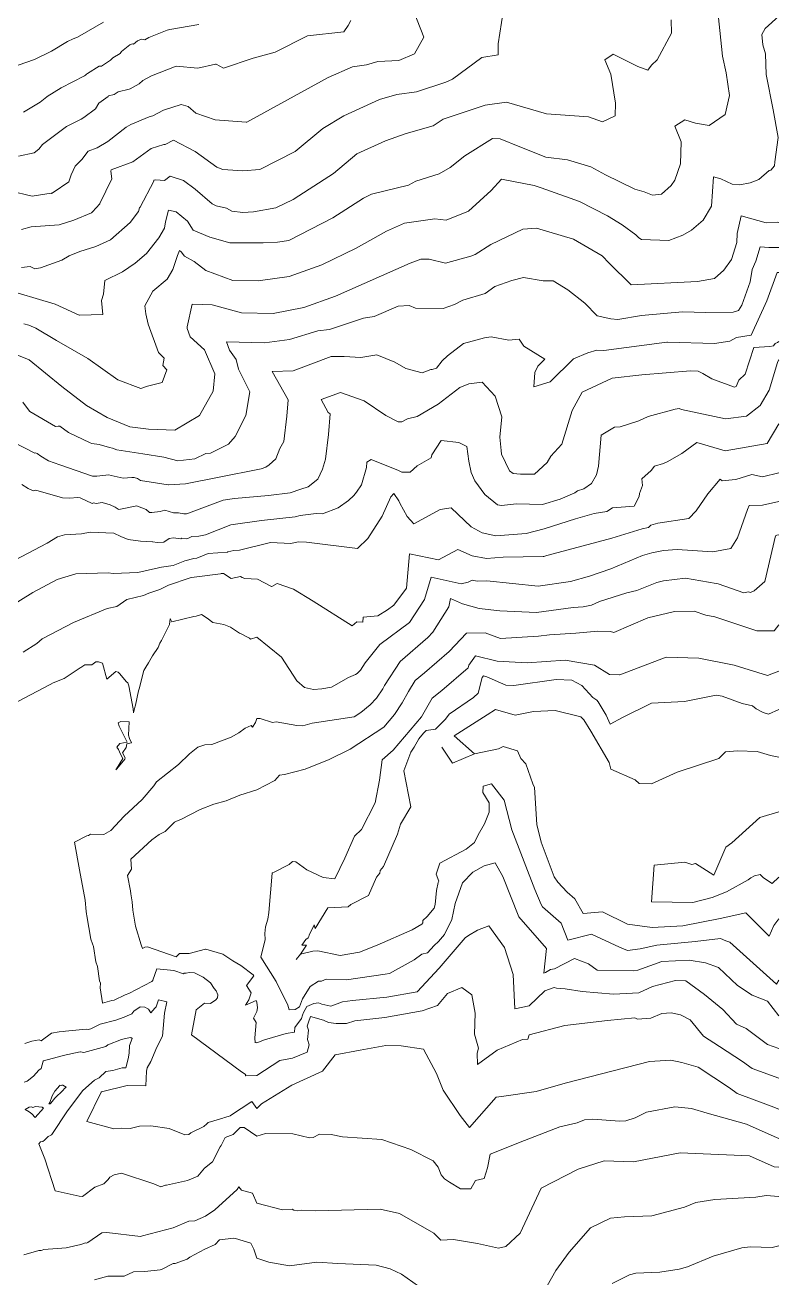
# Model space of a CAD drawing. Header units: metres. Extents: x 808187 to 810032, y 9155685 to 9157080.
# Drawn here: x 809745.4 to 810032.1, y 9156088.1 to 9156564.6 of the extents above; entities that cross this region are included whole.
import ezdxf

# ---------------------------------------------------------------- set-up
doc = ezdxf.new("R2010")
doc.units = ezdxf.units.M
doc.layers.add('C-TOPO-MAJR', color=9, linetype='Continuous')

msp = doc.modelspace()

# ---------------------------------------------------------------- linework, layer by layer
at = {"layer": 'C-TOPO-MAJR', "color": 9, "linetype": 'Continuous', "lineweight": 5}
for points, elevation in [([(809736.43, 9156464.57), (809756.87, 9156458.4), (809766.03, 9156454.31), (809766.07, 9156454.28), (809766.12, 9156454.26), (809774.97, 9156454.51), (809774.52, 9156459.81), (809775.3, 9156462.23), (809775.8, 9156467.43), (809782.45, 9156470.7), (809787.22, 9156474.06), (809791.54, 9156477.66), (809796.33, 9156483.72), (809798.39, 9156487.36), (809798.8, 9156489.74), (809799.94, 9156494.2), (809802.92, 9156493.51), (809807.19, 9156490.05), (809809.39, 9156486.64), (809815.67, 9156483.87), (809823.32, 9156481.74), (809835.9, 9156481.72), (809841.36, 9156481.98), (809845.73, 9156482.7), (809862.46, 9156491.23), (809874.12, 9156498.75), (809877.17, 9156500.23), (809891.26, 9156503.76), (809894, 9156505.25), (809902.87, 9156508), (809907.1, 9156510.47), (809912.62, 9156514.83), (809923.2, 9156521.51), (809926.14, 9156521.34), (809933.51, 9156518.34), (809943.41, 9156514.31), (809951.71, 9156513.31), (809960.6, 9156510.72), (809966.17, 9156507.67), (809977.27, 9156502.16), (809980.87, 9156501.12), (809983.97, 9156499.88), (809987.5, 9156500.28), (809991.17, 9156503.63), (809992.45, 9156505.62), (809994.65, 9156511.87), (809994.88, 9156520.21), (809992.54, 9156526.15), (809996.37, 9156528.56), (810000.41, 9156527.23), (810005.51, 9156526.43), (810011.67, 9156530.64), (810013.29, 9156537.77), (810012.03, 9156546.39), (810010.64, 9156552.78), (810008.96, 9156568.58)], 2620), ([(809739.59, 9156501.54), (809748.08, 9156499.52), (809755.31, 9156500.62), (809755.42, 9156500.57), (809756.13, 9156500.9), (809762.05, 9156505.01), (809762.97, 9156507.66), (809764.44, 9156510.95), (809766.98, 9156513.41), (809769.47, 9156516.59), (809772.86, 9156517.94), (809776.93, 9156520.33), (809783.9, 9156525.73), (809785.58, 9156526.75), (809792.64, 9156529.75), (809793.97, 9156530.08), (809798.07, 9156532.19), (809798.09, 9156532.19), (809804.72, 9156534.35), (809807.45, 9156533.62), (809810.4, 9156531.1), (809817.72, 9156528.52), (809829.49, 9156527.6), (809829.53, 9156527.61), (809829.78, 9156527.72), (809860.68, 9156544.59), (809869.98, 9156548.74), (809875.2, 9156549.45), (809879.59, 9156550.71), (809887.56, 9156551.06), (809893.47, 9156553.6), (809897.04, 9156560.02), (809893.08, 9156569.98)], 2650), ([(809991.06, 9156566.53), (809991.23, 9156561.51), (809985.82, 9156551.32), (809983.64, 9156549.28), (809982.22, 9156547.43), (809978.4, 9156548.78), (809969.01, 9156553.48), (809965.85, 9156551.41), (809968.19, 9156545.89), (809969.96, 9156534.84), (809969.87, 9156530.05), (809964.95, 9156527.77), (809959.64, 9156529.64), (809943.68, 9156530.8), (809928.5, 9156535.31), (809920.39, 9156534.07), (809904.44, 9156528.8), (809900.59, 9156526.29), (809890.36, 9156523.35), (809882.48, 9156520.52), (809871.64, 9156515.6), (809862.68, 9156508.1), (809853.51, 9156502.19), (809847.4, 9156498.3), (809840.83, 9156495.14), (809832.29, 9156493.57), (809828.19, 9156493.37), (809824, 9156493.85), (809821.96, 9156494.91), (809818.05, 9156495.83), (809818.04, 9156495.83), (809816.53, 9156496.65), (809810.09, 9156502.23), (809805.6, 9156505.52), (809800.64, 9156507.07), (809798.38, 9156505.53), (809795.14, 9156505.68), (809794.44, 9156505.61), (809794.35, 9156505.24), (809789.14, 9156495.38), (809788.95, 9156495.09), (809788.5, 9156493.72), (809785.33, 9156489.51), (809777.88, 9156482.94), (809772.34, 9156480.41), (809766.26, 9156478.52), (809762.17, 9156476.79), (809759.39, 9156475.14), (809751.24, 9156472.25), (809749.17, 9156471.9), (809747.29, 9156472.73), (809744.03, 9156472.45)], 2630), ([(809927.28, 9156569.62), (809925.27, 9156557.41), (809925.33, 9156553.27), (809919.07, 9156552.29), (809908.02, 9156543.97), (809905.39, 9156542.84), (809894.32, 9156539.18), (809886.74, 9156538.12), (809880.16, 9156536.23), (809866.59, 9156530.08), (809858.61, 9156525.26), (809848.1, 9156516.54), (809834.73, 9156509.61), (809828.24, 9156509.17), (809820.62, 9156509.64), (809818.31, 9156510.6), (809810.14, 9156516.51), (809810.08, 9156516.56), (809801.81, 9156520.86), (809798.73, 9156519.16), (809798.19, 9156519.12), (809793.42, 9156517.7), (809793.36, 9156517.67), (809786.37, 9156512.58), (809778.13, 9156509.56), (809778.12, 9156509.55), (809778.08, 9156509.08), (809778.42, 9156506.16), (809773.88, 9156496.67), (809773.85, 9156496.61), (809771.07, 9156493.56), (809770.7, 9156493.24), (809763.96, 9156490.42), (809758.38, 9156488.68), (809747.68, 9156487.9), (809744.08, 9156486.88)], 2640), ([(809744.98, 9156451.03), (809746.84, 9156450.48), (809749.55, 9156449.27), (809757.42, 9156444.69), (809769.25, 9156437.83), (809780.64, 9156429.7), (809789.46, 9156426.43), (809791.93, 9156427.3), (809797.58, 9156428.69), (809799.36, 9156433.53), (809797.79, 9156435.12), (809798.37, 9156437.94), (809796.15, 9156440.09), (809792.24, 9156450.86), (809791.32, 9156454.76), (809790.96, 9156457.77), (809793.98, 9156463.43), (809793.99, 9156463.44), (809793.99, 9156463.44), (809799.42, 9156467.92), (809801.64, 9156471.57), (809803.4, 9156477.01), (809804.13, 9156478.86), (809804.72, 9156478.3), (809806.05, 9156476.71), (809809.75, 9156474.7), (809814.1, 9156471.22), (809824.38, 9156467.49), (809834.04, 9156467.33), (809845.82, 9156468.93), (809858.22, 9156473.4), (809871.33, 9156479.77), (809882.9, 9156486.23), (809889.68, 9156489.23), (809901.26, 9156490.96), (809905.51, 9156490.44), (809913.99, 9156493.81), (809922.67, 9156501.68), (809926.6, 9156505.97), (809939, 9156503.58), (809941.72, 9156502.68), (809956.27, 9156497.51), (809966.85, 9156492.06), (809972.53, 9156488.68), (809977.74, 9156484.81), (809978.8, 9156483.69), (809979.86, 9156483), (809990.2, 9156482.61), (809995.54, 9156484.7), (809998.91, 9156486.58), (810003.34, 9156490.43), (810006.51, 9156495.68), (810007.23, 9156506.82), (810009.96, 9156506.06), (810014.28, 9156504.09), (810017.22, 9156503.84), (810021.13, 9156504.55), (810024.49, 9156505.84), (810028.33, 9156509.27), (810029.07, 9156509.41), (810030.4, 9156511.06), (810030.5, 9156512.58), (810031.87, 9156521.79), (810029.9, 9156532.34), (810027.19, 9156545.79), (810027, 9156553.6), (810025.92, 9156557.09), (810025.54, 9156561.06), (810026.89, 9156563.22), (810032.11, 9156568.02)], 2610), ([(809739.85, 9156548.33), (809749.06, 9156551.47), (809755.42, 9156554.67), (809761.55, 9156558.35), (809763.74, 9156559.38), (809765.31, 9156559.95), (809775.28, 9156565.69)], 2680), ([(809742.94, 9156514.67), (809748.83, 9156515.94), (809750.64, 9156517.37), (809752.07, 9156519.22), (809761.19, 9156526.03), (809766.74, 9156528.79), (809767.79, 9156529.45), (809772.19, 9156532.74), (809773.42, 9156534.83), (809777.04, 9156537.36), (809777.2, 9156537.63), (809779.29, 9156538.23), (809780.81, 9156539.21), (809784.97, 9156540.19), (809785.36, 9156540.35), (809788.86, 9156542.27), (809790.2, 9156543.46), (809793.5, 9156545.24), (809802.88, 9156549.01), (809811.09, 9156548.21), (809817.81, 9156549.76), (809818.04, 9156549.76), (809820.93, 9156548.26), (809832.11, 9156552.06), (809840.52, 9156554.26), (809852.86, 9156560.49), (809866.65, 9156561.96), (809868.33, 9156564.45), (809869.33, 9156566.34)], 2660), ([(809744.76, 9156531.47), (809745.49, 9156531.8), (809751.1, 9156535.29), (809753.65, 9156537.32), (809753.87, 9156537.41), (809759.19, 9156540.76), (809768.07, 9156545.33), (809768.42, 9156545.55), (809768.51, 9156545.72), (809768.81, 9156545.92), (809769.19, 9156546.13), (809773.61, 9156548.95), (809774.52, 9156549.02), (809777.85, 9156551.19), (809778.82, 9156552.08), (809781.62, 9156553.77), (809782.1, 9156554.49), (809785.19, 9156557.09), (809785.2, 9156557.09), (809786.27, 9156557.44), (809786.68, 9156557.3), (809788.18, 9156558.61), (809789.67, 9156559.21), (809791.02, 9156558.91), (809792.43, 9156559.82), (809799.45, 9156562.68), (809800.52, 9156562.95), (809811.51, 9156564.84)], 2670), ([(810032.11, 9156489.55), (810031.71, 9156489.63), (810027.29, 9156489.38), (810017.71, 9156492.07), (810016.27, 9156485.37), (810016.12, 9156481.86), (810014, 9156475.48), (810011.12, 9156471.38), (810007.64, 9156468.25), (810001.08, 9156467.12), (809975.95, 9156465.85), (809967.53, 9156474.02), (809964.88, 9156476.81), (809953.93, 9156483.22), (809939.85, 9156487.41), (809934.73, 9156486.94), (809922.6, 9156481.09), (809916.63, 9156477.39), (809914.9, 9156476.66), (809905.35, 9156474.08), (809899.04, 9156475.51), (809895.89, 9156475.56), (809891.82, 9156474.09), (809863.46, 9156461.45), (809851.38, 9156457.13), (809839.7, 9156454.93), (809827.72, 9156455.14), (809816.56, 9156458.15), (809808.9, 9156458.45), (809807, 9156449.87), (809807.03, 9156449.21), (809808.23, 9156446.02), (809813.65, 9156441.07), (809817.62, 9156432), (809817, 9156425.4), (809811.78, 9156416.06), (809802.32, 9156410.54), (809792.32, 9156410.95), (809785.29, 9156411.84), (809776.65, 9156415.38), (809768.77, 9156419.85), (809759.33, 9156427.2), (809746.97, 9156437.32), (809735.36, 9156441.96)], 2600), ([(810032.11, 9156480.04), (810028.28, 9156479.99), (810025.02, 9156480.3), (810023.3, 9156474.78), (810021.88, 9156471.68), (810021.17, 9156466.91), (810018.03, 9156458.11), (810016.67, 9156456.06), (810014.72, 9156455.4), (810004.36, 9156455.3), (809995.38, 9156455.56), (809979.79, 9156454.1), (809970.83, 9156452.56), (809968.17, 9156452.9), (809963.02, 9156454.02), (809958.23, 9156458.89), (809951.79, 9156463.85), (809946.2, 9156467.27), (809942.5, 9156467.38), (809934.99, 9156468.53), (809930.55, 9156467.49), (809924.1, 9156465.13), (809920.44, 9156462.53), (809911.94, 9156459.91), (809908.78, 9156458.37), (809904.44, 9156456.79), (809893.95, 9156456.93), (809891.52, 9156457.88), (809887.3, 9156457.64), (809878.18, 9156453.77), (809874.07, 9156453.12), (809861.14, 9156448.76), (809856.78, 9156448.3), (809845.95, 9156445.03), (809836.51, 9156443.77), (809822.06, 9156444.14), (809823.2, 9156440.94), (809825.64, 9156437.4), (809826.52, 9156433.78), (809830.95, 9156425.07), (809829.38, 9156416.14), (809825.32, 9156408.09), (809822.79, 9156405.23), (809815.9, 9156401.83), (809814.19, 9156401.68), (809810, 9156399.59), (809803.52, 9156398.88), (809798.22, 9156400.24), (809790.2, 9156401.54), (809780.35, 9156403.07), (809778.67, 9156403.72), (809777.51, 9156403.94), (809773.57, 9156405.11), (809770.8, 9156405.48), (809770.14, 9156405.69), (809761.95, 9156409.68), (809758.57, 9156412.11), (809758.05, 9156412.11), (809756.94, 9156411.93), (809747.25, 9156417.58), (809747.21, 9156417.6), (809747.1, 9156417.72), (809744.5, 9156421.15)], 2590), ([(810032.11, 9156470.54), (810031.39, 9156470.53), (810027.55, 9156459.72), (810021.6, 9156446.6), (810015.96, 9156445.76), (810013.41, 9156444.34), (810007.65, 9156443.48), (809989.74, 9156444.01), (809989.49, 9156443.98), (809965.54, 9156440.84), (809962.88, 9156440.96), (809959.39, 9156439.98), (809954.01, 9156437.69), (809945.13, 9156428.96), (809938.94, 9156427.01), (809939.3, 9156432.48), (809940.42, 9156434.81), (809943.06, 9156437.55), (809935.09, 9156442.48), (809933.3, 9156445.12), (809929.38, 9156444.82), (809922.72, 9156446.08), (809920.12, 9156445.62), (809912.11, 9156443.5), (809906.09, 9156438.76), (809904.04, 9156436.84), (809901.89, 9156434.15), (809900.29, 9156433.62), (809899.72, 9156433.64), (809896.42, 9156432.29), (809890.24, 9156434.01), (809886.05, 9156436.38), (809879.2, 9156439.24), (809873.15, 9156438.21), (809866.72, 9156438.61), (809861.81, 9156438.5), (809847.36, 9156433.1), (809839.34, 9156432.85), (809845.43, 9156422.11), (809844.9, 9156415.88), (809843.79, 9156406.17), (809842.35, 9156403.53), (809840.74, 9156399.66), (809838.22, 9156397.38), (809836.97, 9156396.48), (809835.21, 9156395.77), (809818.56, 9156392.52), (809806.42, 9156390.16), (809799.94, 9156389.77), (809799.89, 9156389.77), (809799.86, 9156389.78), (809789.26, 9156391.35), (809788.22, 9156392.16), (809786.87, 9156392.57), (809786.01, 9156392.58), (809782.7, 9156392.25), (809778.17, 9156393.27), (809777.3, 9156393.53), (809772.75, 9156393), (809772.39, 9156393.06), (809771.02, 9156392.98), (809758.6, 9156397.35), (809754.27, 9156398.92), (809751.45, 9156400.65), (809750.01, 9156401.69), (809749.38, 9156401.9), (809749.08, 9156401.75), (809736.56, 9156408.31)], 2580), ([(810032.11, 9156444.29), (810031.57, 9156443.88), (810030.63, 9156443.53), (810030.06, 9156442.64), (810028.69, 9156442.38), (810022.54, 9156442), (810019.21, 9156431.89), (810016.88, 9156429.51), (810015.9, 9156427.2), (810015.21, 9156426.91), (810006.53, 9156430.09), (810003.16, 9156432.11), (810001.4, 9156432.97), (809998.41, 9156433.06), (809979.91, 9156431.63), (809968.64, 9156430.34), (809957.29, 9156424.92), (809953.48, 9156418.04), (809949.53, 9156405.19), (809945.33, 9156400.64), (809943.91, 9156398.27), (809939.2, 9156393.75), (809933.81, 9156393.77), (809931, 9156394.01), (809929.63, 9156395.13), (809926.62, 9156401.37), (809926.41, 9156402.74), (809926.01, 9156407.9), (809926.68, 9156415.6), (809924.14, 9156423.44), (809919.27, 9156428.73), (809914.21, 9156428.2), (809910.71, 9156426.8), (809902.48, 9156420.43), (809894.51, 9156415.79), (809890.81, 9156414.78), (809888.73, 9156413.74), (809887.36, 9156413.7), (809882.56, 9156416.17), (809874.32, 9156421.63), (809865.42, 9156424.82), (809858.02, 9156422.14), (809860.68, 9156417.28), (809861.42, 9156416.69), (809860.76, 9156408.91), (809859.71, 9156399.51), (809858.52, 9156395.66), (809856.81, 9156391.95), (809853.04, 9156388.92), (809850.22, 9156388.15), (809846.22, 9156386.72), (809838.05, 9156385.72), (809825.1, 9156384.53), (809820.73, 9156383.93), (809807.56, 9156378.92), (809806.81, 9156378.77), (809805.82, 9156378.77), (809803.79, 9156379.08), (809803.61, 9156379.05), (809801.88, 9156379.13), (809798.54, 9156380.16), (809796.79, 9156379.58), (809793.58, 9156379.21), (809792.76, 9156379.27), (809791.43, 9156380.33), (809788.2, 9156381.63), (809787.93, 9156381.7), (809787.87, 9156381.74), (809781.05, 9156380.41), (809780.85, 9156380.43), (809779.7, 9156381.2), (809777.81, 9156382.1), (809774.79, 9156383.05), (809772.41, 9156382.64), (809771.48, 9156382.84), (809770.95, 9156382.68), (809766.35, 9156384.75), (809765.29, 9156384.91), (809762.46, 9156384.67), (809759.59, 9156384.79), (809749.55, 9156387.75), (809748.5, 9156387.48), (809746.55, 9156388.37), (809744.19, 9156389.93)], 2570), ([(810032.11, 9156437.26), (810031.97, 9156437.2), (810031.53, 9156436.23), (810028.42, 9156425.74), (810024.92, 9156419.91), (810019.71, 9156415.88), (810011.83, 9156414.9), (809995.05, 9156418.45), (809994.15, 9156418.72), (809992.7, 9156418.54), (809982.41, 9156415.68), (809978.87, 9156414.1), (809971.77, 9156411.8), (809969.6, 9156411.68), (809964.47, 9156408.59), (809963.47, 9156396.86), (809962.74, 9156393.53), (809960.8, 9156390.29), (809957.96, 9156388.27), (809955.44, 9156387.45), (809954.54, 9156386.75), (809948.92, 9156384.29), (809942.2, 9156382.26), (809932.26, 9156382.46), (809926.56, 9156381.87), (809925.08, 9156382.2), (809920.29, 9156386.08), (809916.42, 9156391.32), (809915.07, 9156394.46), (809914.15, 9156398.73), (809913.43, 9156404.38), (809910.34, 9156405.84), (809903.71, 9156406.55), (809900.06, 9156401.13), (809899.83, 9156399.97), (809894.54, 9156396.94), (809891.83, 9156394.58), (809888.73, 9156394.56), (809887.47, 9156395.24), (809877.06, 9156399.38), (809875.43, 9156398.37), (809875.26, 9156396.39), (809873.32, 9156389.68), (809871.5, 9156386.94), (809870.4, 9156385.65), (809868.38, 9156383.81), (809864.49, 9156380.99), (809858.48, 9156378.75), (809856.14, 9156378.85), (809850.03, 9156378.05), (809848.1, 9156377.52), (809835.38, 9156376.14), (809823.72, 9156374.53), (809814.03, 9156370.75), (809811.52, 9156370.28), (809808.82, 9156370.12), (809807.35, 9156369.34), (809806.64, 9156369.27), (809805.08, 9156369.4), (809804.59, 9156369.24), (809801.81, 9156369.54), (809800.19, 9156369.34), (809798.2, 9156367.89), (809795.69, 9156367.84), (809793.98, 9156368.07), (809793.91, 9156368.1), (809789.25, 9156368.29), (809784.6, 9156368.93), (809784.56, 9156368.96), (809781.82, 9156370.04), (809779.17, 9156371.35), (809770.22, 9156371.77), (809766.82, 9156371.12), (809760.39, 9156370.67), (809757.8, 9156369.92), (809753.8, 9156367.53), (809741.46, 9156361.04)], 2560), ([(810032.11, 9156412.88), (810027.61, 9156405.42), (810011.71, 9156402.62), (810000.86, 9156405.86), (809995.2, 9156401.64), (809989.62, 9156398.55), (809988.15, 9156397.89), (809984.76, 9156396.87), (809983.57, 9156395.2), (809979.98, 9156392.01), (809980.26, 9156389.55), (809979.04, 9156386.46), (809978.98, 9156385.25), (809977.1, 9156381.61), (809968.77, 9156381.02), (809966.64, 9156379.61), (809961.85, 9156378.9), (809954.69, 9156376.85), (809942.84, 9156373.03), (809936, 9156371.22), (809924.41, 9156370.38), (809919.23, 9156371.52), (809915.03, 9156373.82), (809907.4, 9156381), (809903.23, 9156380.32), (809893.25, 9156374.94), (809890.73, 9156377.73), (809887.98, 9156382.71), (809887.57, 9156383.61), (809885.67, 9156386.45), (809884.56, 9156385.16), (809881.26, 9156377.87), (809875.72, 9156369.3), (809871.77, 9156365.59), (809852.38, 9156367.94), (809849.27, 9156368.07), (809846.47, 9156367.45), (809838.8, 9156367.77), (809826.98, 9156364.93), (809824.79, 9156364.73), (809822.53, 9156364.22), (809822.42, 9156364.19), (809815.05, 9156363.59), (809810.74, 9156361.84), (809809.53, 9156361.69), (809806.22, 9156360.9), (809801.67, 9156359.07), (809796.37, 9156358.28), (809796.14, 9156358.18), (809788.34, 9156356.44), (809778.91, 9156356.02), (809777.01, 9156356.29), (809764.74, 9156355.84), (809757.61, 9156353.7), (809748.41, 9156348.74), (809736.36, 9156341.28)], 2550), ([(810032.11, 9156394.3), (810025.88, 9156392.74), (810021.76, 9156393.61), (810015.68, 9156391.83), (810011.64, 9156391.45), (810010.52, 9156391.23), (810009.74, 9156391.93), (810005.06, 9156386.31), (810000.58, 9156379.82), (809997.79, 9156376.9), (809986.09, 9156375.16), (809983.42, 9156374.45), (809982.48, 9156373.55), (809980.04, 9156373.02), (809968.57, 9156369.47), (809961.42, 9156367.53), (809943.83, 9156362.85), (809942.75, 9156362.54), (809942.62, 9156362.52), (809942.42, 9156362.55), (809927.23, 9156362.21), (809920.91, 9156361.75), (809915.42, 9156362.73), (809909.97, 9156365.13), (809902.6, 9156361.26), (809891.67, 9156363.48), (809890.43, 9156350.5), (809885.62, 9156343.96), (809883.19, 9156342.21), (809879.54, 9156339.95), (809873.95, 9156339.46), (809873.87, 9156337.52), (809871.52, 9156337.68), (809869.85, 9156336.17), (809854.94, 9156345.46), (809847.46, 9156350.08), (809841.26, 9156352.28), (809839.2, 9156351.02), (809839.17, 9156351.03), (809833.78, 9156353.89), (809829.02, 9156354.18), (809827.94, 9156354.49), (809827.29, 9156354.93), (809823.83, 9156354.17), (809820.83, 9156356.03), (809819.95, 9156355.98), (809819.71, 9156355.88), (809808.69, 9156354.55), (809808.16, 9156354.43), (809799.94, 9156351.56), (809799.91, 9156351.55), (809796.61, 9156349.92), (809796.25, 9156349.83), (809792.46, 9156348.58), (809790.43, 9156347.63), (809784.17, 9156346.13), (809780.28, 9156343.47), (809776.62, 9156342.7), (809763.8, 9156337.39), (809751.93, 9156331.12), (809749.84, 9156329.36), (809744.69, 9156326.15)], 2540), ([(810032.11, 9156383.39), (810025.89, 9156382), (810020.81, 9156381.9), (810020.11, 9156380.37), (810016.3, 9156369.55), (810013.76, 9156365.57), (810006.92, 9156364.25), (809993.36, 9156365.16), (809988.19, 9156364.76), (809983.71, 9156363.94), (809980.27, 9156362.88), (809968.21, 9156357.82), (809960.11, 9156355.03), (809952.86, 9156352.96), (809940.49, 9156351.18), (809920.99, 9156353.25), (809917.4, 9156353.12), (809915.48, 9156353.46), (809913.91, 9156352.74), (809911.26, 9156352.14), (809899.86, 9156354.62), (809897.28, 9156346.17), (809891.64, 9156337.4), (809880.29, 9156329.04), (809874.76, 9156322.11), (809872.95, 9156319.29), (809871.7, 9156318.03), (809871.04, 9156317.65), (809868.46, 9156316.42), (809861.96, 9156312.75), (809858.27, 9156312.18), (809855.04, 9156311.92), (809851.74, 9156312.62), (809848.77, 9156315.21), (809842.95, 9156324.16), (809833.58, 9156331.84), (809831.18, 9156331.09), (809830.79, 9156331.41), (809827.07, 9156333.37), (809826.97, 9156333.39), (809823.56, 9156335.64), (809820.98, 9156336.67), (809816.78, 9156337.34), (809814.64, 9156339.07), (809812.57, 9156340.41), (809810.53, 9156339.81), (809809.54, 9156339.68), (809801.22, 9156337.65), (809800.75, 9156338.69), (809800.62, 9156338.82), (809800.4, 9156336.67), (809797.27, 9156330.51), (809796.63, 9156329.53), (809796.08, 9156327.86), (809793.87, 9156324.66), (809792.41, 9156322.09), (809791.28, 9156320.37), (809790.64, 9156319.1), (809788.85, 9156312.2), (809788.66, 9156311.75), (809788.61, 9156311.35), (809787.39, 9156306.01), (809787.24, 9156305.54), (809786.71, 9156303.01), (809786.58, 9156304.59), (809784.83, 9156313.36), (809784.48, 9156314.41), (809783.98, 9156314.87), (809781.33, 9156318.05), (809780.82, 9156318.5), (809779.99, 9156318.78), (809776.45, 9156315.84), (809774.8, 9156321.95), (809773.29, 9156322.42), (809773.22, 9156322.44), (809772.29, 9156322.42), (809770.75, 9156321.33), (809768.19, 9156321.27), (809766.65, 9156320.25), (809766.37, 9156320.11), (809760.23, 9156316.08), (809756.08, 9156314.4), (809755, 9156313.8), (809740.19, 9156306.06)], 2530), ([(810032.11, 9156370.7), (810031.29, 9156370.54), (810030.81, 9156370.29), (810026.74, 9156353.02), (810022.63, 9156349.49), (810021.27, 9156348.75), (810020.59, 9156349.09), (810018.69, 9156348.61), (810009, 9156352.04), (810008.29, 9156352.22), (809996.52, 9156354.28), (809988.19, 9156353.24), (809985.71, 9156352.65), (809978.09, 9156349.54), (809974.26, 9156348.66), (809963.92, 9156345.34), (809960.8, 9156343.97), (809957.68, 9156343.37), (809953.83, 9156343.11), (809939.93, 9156341.18), (809926.02, 9156341.88), (809918.11, 9156342.68), (809911.77, 9156344.45), (809907.22, 9156346.47), (809906.58, 9156343.39), (809900.5, 9156333.65), (809898.64, 9156331.66), (809888.05, 9156322.58), (809882.15, 9156313.37), (809881.46, 9156312.11), (809879.12, 9156308.59), (809876.63, 9156306.07), (809873.06, 9156303.13), (809870.62, 9156301.54), (809854.59, 9156299.1), (809850.99, 9156298.15), (809848.82, 9156298.2), (809840.9, 9156299.57), (809839.53, 9156299.35), (809834.8, 9156300.88), (809833.58, 9156300.83), (809833.04, 9156299.34), (809831.92, 9156297.57), (809831.35, 9156298.27), (809829.16, 9156297.26), (809826.72, 9156295.48), (809823.8, 9156293.77), (809816.4, 9156290.98), (809813.78, 9156290.83), (809811.09, 9156289.97), (809807.97, 9156287.47), (809803.77, 9156283.34), (809795.36, 9156276.83), (809794.39, 9156275.32), (809789.96, 9156270.08), (809783.08, 9156263.79), (809778, 9156258.28), (809775.41, 9156256.72), (809770.34, 9156256.85), (809769.57, 9156256.41), (809768.84, 9156256.23), (809764.2, 9156253.83), (809766.13, 9156243.3), (809768.31, 9156231.84), (809768.63, 9156227.48), (809768.77, 9156226.66), (809768.84, 9156225.81), (809770.48, 9156217), (809771.04, 9156215.14), (809771.4, 9156214.22), (809772.33, 9156208.39), (809772.91, 9156206.51), (809773.77, 9156201.17), (809774.1, 9156200.24), (809773.99, 9156198.5), (809774.86, 9156192.74), (809774.83, 9156192.63), (809778.46, 9156193.65), (809779.32, 9156193.8), (809783.53, 9156195.74), (809784.92, 9156196.26), (809793.62, 9156200.86), (809794.03, 9156201.24), (809794.01, 9156201.36), (809795.54, 9156205.63), (809802.03, 9156205.01), (809805.68, 9156203.77), (809805.92, 9156204), (809806.62, 9156204), (809807.77, 9156204.32), (809809.89, 9156204.2), (809813.16, 9156202.52), (809815.93, 9156200.32), (809817.31, 9156198.2), (809818.1, 9156197.35), (809818.66, 9156195.74), (809818.63, 9156194.68), (809817.92, 9156193.92), (809815.87, 9156192.47), (809813.69, 9156192.64), (809810.42, 9156190.09), (809808.69, 9156180.57), (809827.78, 9156166.53), (809829.06, 9156165.61), (809829.31, 9156165.23), (809829.3, 9156165.06), (809829.3, 9156165.01), (809829.31, 9156165.01), (809829.35, 9156164.99), (809833.61, 9156165.16), (809842.26, 9156170.84), (809847.1, 9156171.68), (809852.67, 9156173.96), (809853.39, 9156176.73), (809852.78, 9156178.87), (809853.24, 9156182.34), (809852.75, 9156183.87), (809853.19, 9156185.45), (809853.96, 9156187.5), (809858.9, 9156186.22), (809860.81, 9156185.31), (809863.67, 9156184.94), (809867.62, 9156184.92), (809870.83, 9156185.88), (809882.17, 9156187.14), (809896.48, 9156189.74), (809902.3, 9156191.77), (809906.07, 9156196.27), (809911.45, 9156198.56), (809915.31, 9156195.83), (809916.64, 9156188.86), (809916.28, 9156180.78), (809917.79, 9156175.56), (809917.36, 9156173.56), (809917.43, 9156169.27), (809924.97, 9156174.81), (809934.55, 9156178.85), (809936.66, 9156178.97), (809937.12, 9156180.56), (809950.73, 9156184.1), (809966.93, 9156186.04), (809977.25, 9156186.99), (809978.26, 9156186.51), (809983.38, 9156186.97), (809987.58, 9156188.71), (809991.13, 9156188.94), (809994.65, 9156188.21), (809998.33, 9156186.27), (810003.44, 9156180.08), (810009.44, 9156176.18), (810018.2, 9156170.5), (810021.98, 9156167.75), (810032.11, 9156164.14)], 2520), ([(810032.11, 9156336.47), (810030.24, 9156334.24), (810023.68, 9156334.21), (810007.68, 9156339.49), (810004.27, 9156340.19), (809999.84, 9156341.64), (809992.33, 9156341.52), (809982.26, 9156339.17), (809969.36, 9156333.59), (809968.09, 9156333.91), (809963.18, 9156334.12), (809954.85, 9156333.31), (809944.82, 9156332.76), (809940.69, 9156332.23), (809926.2, 9156331.27), (809920.34, 9156333.44), (809913.26, 9156333.29), (809906.74, 9156326.34), (809897.32, 9156318.31), (809893.81, 9156315.3), (809891.19, 9156311.2), (809888.8, 9156306.79), (809885.87, 9156302.39), (809881.86, 9156297.64), (809869.07, 9156289.17), (809861.12, 9156285.27), (809851.93, 9156281.58), (809844.04, 9156279.61), (809842.14, 9156279.34), (809840.34, 9156277.35), (809833.58, 9156273.8), (809827.11, 9156271.78), (809821.9, 9156269.54), (809817.19, 9156268.29), (809811.94, 9156266.24), (809804.69, 9156262.51), (809802.97, 9156261.9), (809802.28, 9156261.45), (809798.7, 9156257.86), (809796.46, 9156256.8), (809793.67, 9156254.76), (809785.69, 9156247.4), (809785.87, 9156243.54), (809784.41, 9156241.19), (809785.48, 9156235.39), (809785.57, 9156234.16), (809786.11, 9156231.1), (809786.34, 9156227.98), (809787.38, 9156221.85), (809789.5, 9156214.85), (809790.05, 9156213.42), (809790.97, 9156213.92), (809791.93, 9156214.05), (809802.81, 9156210.2), (809804.1, 9156211.47), (809807.86, 9156211.46), (809814.03, 9156213.15), (809814.15, 9156213.15), (809820.65, 9156211.22), (809824.41, 9156208.69), (809827.48, 9156206.94), (809832.15, 9156203.42), (809832.32, 9156203.25), (809832.36, 9156203.05), (809829.62, 9156199.33), (809831.43, 9156196.6), (809830.5, 9156193.9), (809829.25, 9156191.81), (809833.34, 9156193.69), (809833.58, 9156193), (809833.86, 9156190.9), (809833.58, 9156189.46), (809832.28, 9156186.89), (809833.34, 9156185.25), (809832.85, 9156179.47), (809832.86, 9156177.58), (809833.09, 9156177.83), (809833.57, 9156177.56), (809836.43, 9156178.67), (809844.65, 9156181.14), (809847.82, 9156181.65), (809848.05, 9156183.39), (809850.57, 9156186.82), (809850.93, 9156188.09), (809851.31, 9156189.11), (809852.58, 9156191.39), (809855.26, 9156192.45), (809856.97, 9156192.74), (809858.22, 9156192.29), (809861.75, 9156191.44), (809866.11, 9156193.14), (809869.99, 9156193.68), (809882.97, 9156194.86), (809894.55, 9156196.9), (809902.84, 9156205.93), (809912.84, 9156217.42), (809914, 9156218.38), (809917.52, 9156220.33), (809921.74, 9156222.04), (809927.75, 9156213.79), (809931.08, 9156203.53), (809931.66, 9156190.41), (809937.06, 9156191.56), (809943.02, 9156197.32), (809946.68, 9156198.61), (809947.57, 9156198.28), (809950.76, 9156198.05), (809957.21, 9156197), (809969.25, 9156196.1), (809978.77, 9156196.53), (809984.01, 9156199.02), (809992.74, 9156201.27), (809996.7, 9156201.13), (810003.8, 9156195.98), (810010.83, 9156190.19), (810015.92, 9156184.61), (810019.59, 9156182.97), (810027.71, 9156176.89), (810032.11, 9156175.37)], 2510), ([(810032.11, 9156318.91), (810027.71, 9156317.29), (810015.13, 9156321.21), (810001.7, 9156323.78), (809989.22, 9156324.23), (809971.62, 9156317.46), (809971.55, 9156317.43), (809971.53, 9156317.46), (809967.73, 9156317.62), (809961.96, 9156321.2), (809950.76, 9156323.11), (809936.31, 9156322.01), (809924.96, 9156322.65), (809916.71, 9156324.7), (809914.23, 9156321.15), (809913.97, 9156320.15), (809903.95, 9156311.47), (809900.19, 9156308.59), (809896.13, 9156301.47), (809885.44, 9156288.81), (809881.25, 9156285.18), (809880.18, 9156277.38), (809878.56, 9156268.86), (809873.35, 9156258.68), (809870.74, 9156256.09), (809867.02, 9156247.76), (809863.23, 9156239.94), (809858.77, 9156240.36), (809852.56, 9156243.34), (809848.43, 9156246.36), (809847.14, 9156246.54), (809845.8, 9156245.41), (809840.17, 9156242.46), (809839.45, 9156242.17), (809839.32, 9156242.04), (809838.1, 9156227.12), (809837.7, 9156224.56), (809836.89, 9156221.61), (809836.6, 9156219.11), (809836.77, 9156216.78), (809835.06, 9156210.13), (809840.95, 9156200.86), (809845.32, 9156191.85), (809845.86, 9156190.08), (809848.17, 9156190.24), (809849.76, 9156191.29), (809850.93, 9156194.32), (809853.79, 9156198.98), (809857.06, 9156201.03), (809858.08, 9156201.01), (809859.9, 9156201.72), (809867.6, 9156201.45), (809882.4, 9156203.66), (809884, 9156203.88), (809893.38, 9156209.05), (809896.31, 9156211.24), (809898.51, 9156211.81), (809900.94, 9156214.61), (809902.63, 9156216.05), (809904.95, 9156218.8), (809907.72, 9156224.4), (809908.95, 9156230.55), (809911.78, 9156238.33), (809915.74, 9156242.38), (809920.06, 9156244.84), (809924.25, 9156245.96), (809927.04, 9156240.8), (809933.14, 9156225.47), (809943.66, 9156213.36), (809942.69, 9156204.02), (809943.27, 9156204.24), (809944.54, 9156205.09), (809945.28, 9156205.46), (809946.74, 9156205.74), (809954.42, 9156209.67), (809959.71, 9156207.58), (809963.03, 9156205.14), (809976.81, 9156204.96), (809978.5, 9156205.18), (809987.6, 9156208.42), (809997.97, 9156208.97), (810004.22, 9156208.01), (810009.09, 9156206.15), (810016.33, 9156199.4), (810021.89, 9156195.71), (810027.81, 9156193.39), (810032.11, 9156187.78)], 2500), ([(809850.17, 9156211.3), (809852.46, 9156214.67), (809850.6, 9156214.65), (809852.24, 9156216.8), (809853.03, 9156217.49), (809853.33, 9156218.04), (809853.42, 9156218.48), (809855.33, 9156222.45), (809855.76, 9156221.05), (809860.56, 9156228.86), (809868.24, 9156229.26), (809869.24, 9156230.13), (809876, 9156233.57), (809879.03, 9156240.49), (809880.29, 9156242.1), (809880.49, 9156243.02), (809881.74, 9156244.58), (809887.01, 9156256.86), (809888.15, 9156260.69), (809892.13, 9156267.23), (809889.5, 9156281.02), (809892.08, 9156288.1), (809893.38, 9156290), (809895.14, 9156293.13), (809896.95, 9156295.33), (809897.98, 9156296.34), (809901.45, 9156296.8), (809905.26, 9156300.64), (809906.71, 9156302.48), (809915.95, 9156308.9), (809917.7, 9156310.49), (809919.28, 9156316.51), (809919.69, 9156317.1), (809921.07, 9156316.76), (809928.23, 9156313.61), (809931.29, 9156313.48), (809947.35, 9156315.74), (809953.29, 9156315.43), (809957.19, 9156313.48), (809961.34, 9156308.89), (809962.86, 9156307.89), (809963.41, 9156307.21), (809966.35, 9156302.14), (809967.9, 9156298.67), (809972.59, 9156301.21), (809983.7, 9156306.75), (809996.2, 9156307.38), (810008.22, 9156309.8), (810010.46, 9156309.37), (810018.14, 9156306.64), (810022.03, 9156305.69), (810023.49, 9156304.54), (810026.15, 9156303.18), (810028.15, 9156302.58), (810032.11, 9156304.31)], 2490), ([(810032.11, 9156286.19), (810028.84, 9156286.84), (810023.84, 9156288.34), (810016.32, 9156288.6), (810011.83, 9156288.26), (810009.24, 9156285.65), (809993.41, 9156280.51), (809983.63, 9156275.99), (809978.94, 9156276.16), (809977.49, 9156277.5), (809968.18, 9156281.59), (809967.56, 9156284.18), (809960.55, 9156296.04), (809957.95, 9156300.37), (809956.71, 9156301.51), (809946.96, 9156303.96), (809938.73, 9156303.57), (809931.77, 9156302.2), (809924.27, 9156304.26), (809921.18, 9156302.32), (809908.56, 9156294.3), (809908.55, 9156294.28), (809916.28, 9156287.39)], 2480), ([(810032.11, 9156224.7), (810030.1, 9156222.14), (810028.39, 9156218.09), (810028.38, 9156218.05), (810019.5, 9156227), (810009.75, 9156224.88), (809995.58, 9156222), (809983.85, 9156221.38), (809974.54, 9156222.64), (809964.98, 9156227.33), (809957.68, 9156226.69), (809954.5, 9156232.26), (809951.6, 9156234.85), (809948.08, 9156238.69), (809946.6, 9156240.72), (809941.69, 9156253.85), (809940.05, 9156260.52), (809939.09, 9156274.7), (809938.48, 9156276.08), (809935.86, 9156283.58), (809933.93, 9156285.65), (809932.64, 9156288.55), (809927.18, 9156290.17), (809925.46, 9156289.29), (809916.28, 9156287.39), (809907.98, 9156283.84), (809903.88, 9156289.97)], 2480), ([(810032.11, 9156201.35), (810031.23, 9156199.87), (810013.38, 9156215.85), (810011.91, 9156216.32), (810009.86, 9156217.19), (810000.27, 9156216.07), (809985.72, 9156214.74), (809979.35, 9156213.27), (809974.56, 9156212.68), (809971.41, 9156213.87), (809960.78, 9156218.91), (809951.86, 9156216.58), (809949.23, 9156222.99), (809942.24, 9156229.23), (809941.71, 9156230.11), (809939.31, 9156235.9), (809930.48, 9156258.58), (809927.67, 9156269.84), (809922.73, 9156276.07), (809919.64, 9156275.21), (809919.55, 9156272.7), (809921.91, 9156268.85), (809921.89, 9156265.27), (809920.1, 9156260.8), (809917.7, 9156256.69), (809916.3, 9156253.78), (809913.19, 9156251.14), (809903.15, 9156245.89), (809901.74, 9156241.73), (809902.79, 9156239.04), (809902.55, 9156238.45), (809901.88, 9156235.44), (809901.34, 9156230.16), (809901, 9156228.81), (809898.27, 9156225.59), (809896.69, 9156224.12), (809896.71, 9156223.23), (809896.26, 9156222.68), (809892.6, 9156220.5), (809879.28, 9156214.64), (809872.57, 9156211.99), (809865.19, 9156210.81), (809856.69, 9156212.53), (809854.82, 9156212.42), (809850.17, 9156211.3), (809848.56, 9156209.24)], 2490), ([(810032.11, 9156265.38), (810024.82, 9156263.22), (810014.23, 9156253.54), (810011.93, 9156251.97), (810007.34, 9156241.33), (810000.34, 9156245.7), (809998.93, 9156245.3), (809996.29, 9156246.28), (809984.65, 9156245.06), (809983.63, 9156231.11), (809999.31, 9156230.85), (810006.76, 9156232.79), (810012.19, 9156235.02), (810020.34, 9156239.52), (810021.42, 9156240.28), (810022.82, 9156240.99), (810024.98, 9156241.53), (810026.27, 9156240.34), (810029.49, 9156238.07), (810032.11, 9156240.54)], 2470), ([(809745.35, 9156177.26), (809748.04, 9156178.17), (809750.78, 9156178.72), (809751.58, 9156178.27), (809755.4, 9156181.25), (809758.34, 9156181.7), (809760.14, 9156181.8), (809760.81, 9156181.96), (809768.62, 9156182.69), (809769.37, 9156182.61), (809770.38, 9156182.88), (809773.91, 9156184.67), (809779.97, 9156186.13), (809783.13, 9156187.25), (809783.36, 9156187.44), (809786.01, 9156188.62), (809786.81, 9156189.59), (809789.24, 9156191.23), (809790.9, 9156191.08), (809792.37, 9156190.31), (809793.23, 9156188.92), (809794.8, 9156190.66), (809795.21, 9156191.26), (809796.1, 9156193.88), (809799.35, 9156193.14), (809798.48, 9156188.79), (809797.64, 9156180.04), (809795.52, 9156175.89), (809793.24, 9156170.45), (809791.86, 9156168), (809791.55, 9156166.76), (809791.37, 9156161.24), (809784.2, 9156161.28), (809774.49, 9156158.9), (809774.44, 9156158.87), (809774.4, 9156158.84), (809774.35, 9156158.78), (809768.85, 9156147.63), (809779.14, 9156144.83), (809782.14, 9156145.07), (809785.38, 9156144.94), (809788.9, 9156145.85), (809793.28, 9156145.92), (809800.18, 9156144.97), (809806.14, 9156142.5), (809807.64, 9156142.68), (809808.48, 9156143.37), (809813.35, 9156145.73), (809814.54, 9156146.69), (809815.06, 9156147.3), (809820.67, 9156148.86), (809821.22, 9156149.18), (809823.49, 9156149.83), (809823.5, 9156149.84), (809823.51, 9156149.84), (809823.56, 9156149.86), (809831.69, 9156155.19), (809833.59, 9156152.55), (809835.31, 9156154.34), (809846.89, 9156161.46), (809858.51, 9156166.76), (809863.3, 9156173.03), (809872.85, 9156174.7), (809882.65, 9156176.48), (809888.46, 9156176.36), (809896.87, 9156175.1), (809901.91, 9156165.87), (809904.44, 9156159.6), (809910.89, 9156149.93), (809914.42, 9156145.3), (809924.63, 9156156.93), (809926.55, 9156157.1), (809939.79, 9156158.97), (809950.8, 9156162.26), (809982.9, 9156170.44), (809990.99, 9156170.97), (809995.22, 9156170.09), (810001.36, 9156168.28), (810013.36, 9156160.37), (810016.2, 9156158.3), (810029.18, 9156153.45), (810032.11, 9156152.37)], 2530), ([(809745.12, 9156162.58), (809746.18, 9156162.94), (809748.64, 9156164.85), (809750.63, 9156167.1), (809751.56, 9156167.82), (809752.33, 9156170.51), (809752.4, 9156170.65), (809752.46, 9156170.64), (809759.46, 9156172.63), (809759.94, 9156172.66), (809766.31, 9156174.16), (809766.46, 9156174.18), (809767.82, 9156173.89), (809776.13, 9156176.2), (809776.83, 9156176.72), (809782.13, 9156178.83), (809783.09, 9156179), (809783.43, 9156179.24), (809785.69, 9156179.61), (809786.17, 9156179.22), (809785.11, 9156176.58), (809785.05, 9156173.64), (809784.67, 9156171.45), (809783.77, 9156168.03), (809782.3, 9156167.98), (809778.74, 9156167.01), (809776.07, 9156166.68), (809773.6, 9156164.26), (809771.79, 9156163.33), (809767.35, 9156159.46), (809761.52, 9156151.71), (809761.52, 9156151.7), (809761.51, 9156151.7), (809761.51, 9156151.7), (809755.54, 9156142.69), (809755.39, 9156142.52), (809755.31, 9156142.4), (809754.21, 9156141.98), (809752.75, 9156140.52), (809752.16, 9156140.05), (809751.27, 9156139.84), (809750.65, 9156139.16), (809752.92, 9156133.45), (809756.9, 9156121.31), (809765.94, 9156119.21), (809767.24, 9156119.13), (809771.94, 9156122.63), (809775.38, 9156123.91), (809776.99, 9156125.57), (809777.59, 9156126.48), (809779.24, 9156127.37), (809782.04, 9156127.93), (809794.33, 9156123.86), (809797.06, 9156122.72), (809798.87, 9156123.37), (809799.26, 9156123.4), (809807.22, 9156125.2), (809811.12, 9156126.84), (809813.69, 9156129.82), (809816.7, 9156132.31), (809819.57, 9156137.94), (809819.94, 9156138.5), (809821.48, 9156141.57), (809824.59, 9156142.64), (809827.23, 9156145.36), (809828.78, 9156145.38), (809833.58, 9156142.09), (809836.8, 9156143.04), (809847.25, 9156142.95), (809853.6, 9156141.35), (809854.97, 9156141.5), (809857.42, 9156142.86), (809861.84, 9156142.66), (809866.09, 9156141.85), (809881.08, 9156140.72), (809892.13, 9156136.93), (809900.59, 9156132.71), (809902.55, 9156130.23), (809903.69, 9156127.29), (809904.87, 9156125.88), (809906.82, 9156124.49), (809910.97, 9156121.96), (809914.93, 9156121.96), (809916.71, 9156125.23), (809919.95, 9156126), (809921.26, 9156129.98), (809922.32, 9156135.16), (809935.38, 9156140.37), (809948.83, 9156145.65), (809955.32, 9156147.08), (809958.16, 9156148.25), (809961.32, 9156148.56), (809971.42, 9156147.69), (809973.87, 9156147.84), (809977.38, 9156148.96), (809981.71, 9156151.21), (809992.47, 9156153.25), (809998.9, 9156152.51), (810004.75, 9156150.78), (810019.71, 9156146.59), (810030.29, 9156141.92), (810032.11, 9156141.15)], 2540), ([(809744.95, 9156096.91), (809750.59, 9156098.53), (809751.49, 9156098.57), (809751.89, 9156098.74), (809752.53, 9156098.9), (809761.09, 9156099.63), (809766.67, 9156100.8), (809768.33, 9156101.44), (809768.81, 9156101.39), (809769.28, 9156101.58), (809774.56, 9156105.3), (809776.45, 9156105.43), (809789.29, 9156103.83), (809790.06, 9156104.18), (809801.78, 9156107.23), (809807.67, 9156109.68), (809809.99, 9156109.87), (809813.97, 9156111.56), (809817.58, 9156114.09), (809826.06, 9156121.76), (809826.69, 9156122.72), (809827.68, 9156121.56), (809831.89, 9156120.4), (809833.58, 9156116.58), (809843.32, 9156114.03), (809846.99, 9156114.27), (809847.66, 9156113.91), (809848.98, 9156113.68), (809850.72, 9156113.91), (809855.89, 9156113.7), (809880.5, 9156114.25), (809887.78, 9156112.68), (809900.85, 9156105.2), (809903.48, 9156102.46), (809908.4, 9156102.72), (809917.5, 9156101.17), (809925.5, 9156099.47), (809928.27, 9156100.07), (809933.68, 9156105.21), (809941.66, 9156122.23), (809955.74, 9156129.55), (809965.69, 9156132.64), (809976.83, 9156132.28), (809994.56, 9156135.76), (810020.88, 9156134.52), (810030.28, 9156130.4), (810032.11, 9156130.25)], 2550), ([(809943.9, 9156085.11), (809947.24, 9156090.91), (809952.35, 9156097.91), (809960.45, 9156107.17), (809968.07, 9156110.88), (809973.42, 9156111.33), (809983.71, 9156111.69), (809996.21, 9156115.08), (810000.54, 9156116.87), (810007.78, 9156117.98), (810023.31, 9156118.81), (810027.2, 9156119.45), (810032.11, 9156119.05)], 2560), ([(809771.8, 9156087.36), (809776.9, 9156088.81), (809783.09, 9156088.8), (809786.67, 9156090.47), (809790.99, 9156090.58), (809796.78, 9156091.22), (809797.53, 9156091.45), (809801.75, 9156093.6), (809802.47, 9156093.65), (809807.05, 9156095.28), (809808.1, 9156096.02), (809813.74, 9156099.11), (809817.74, 9156100.86), (809819.4, 9156102.66), (809824.78, 9156103.26), (809825.4, 9156103.19), (809831.28, 9156101.4), (809832.45, 9156099.13), (809833.57, 9156095.66), (809833.58, 9156095.66), (809838.1, 9156094.15), (809846.02, 9156092.74), (809856.43, 9156094.11), (809864.33, 9156093.56), (809878.99, 9156093), (809884.23, 9156091.64), (809888.59, 9156089.53), (809899.35, 9156081.95)], 2560), ([(809968.62, 9156086.02), (809975.28, 9156089.32), (809977.69, 9156089.93), (809986.77, 9156090.27), (809994.13, 9156091.41), (809997.34, 9156092.33), (810007.08, 9156096.44), (810017.97, 9156099.54), (810021.17, 9156099.95), (810029.53, 9156099.71), (810032.11, 9156100.36)], 2570)]:
    msp.add_lwpolyline(points, dxfattribs=dict(at, elevation=elevation))
for points, elevation in [([(809785.09, 9156293.28), (809784.78, 9156294.48), (809784.98, 9156299.62), (809781.83, 9156299.77), (809780.83, 9156299.18), (809781.18, 9156298.01), (809784.21, 9156291.85), (809781.49, 9156291.32), (809780.34, 9156290.03), (809780.93, 9156289.12), (809781.69, 9156287.36), (809782.63, 9156285.62), (809780.18, 9156281.74), (809779.9, 9156281.41), (809780.07, 9156281.5), (809780.3, 9156281.7), (809783.38, 9156285.46), (809783.47, 9156285.97), (809782.51, 9156287.78), (809783.86, 9156289.79), (809784.14, 9156291.25), (809785.84, 9156291.59), (809785.09, 9156293.28)], 2530), ([(809754.88, 9156154.9), (809754.41, 9156154.28), (809754.93, 9156154.34), (809755.17, 9156154.59), (809756.67, 9156156.52), (809759.86, 9156159.5), (809760.31, 9156160.09), (809761.06, 9156160.74), (809759.76, 9156161.43), (809759.43, 9156161.38), (809759.42, 9156161.33), (809758.66, 9156161.43), (809758.6, 9156161.36), (809756.7, 9156159.21), (809755.7, 9156157.43), (809754.88, 9156154.9)], 2550), ([(809749.44, 9156153.34), (809748.36, 9156152.93), (809747.85, 9156153.17), (809747, 9156153.13), (809745.51, 9156152.2), (809746.96, 9156151.26), (809747.98, 9156150.49), (809749.29, 9156149.12), (809752.45, 9156152.66), (809751.93, 9156153.11), (809749.44, 9156153.34)], 2550)]:
    msp.add_lwpolyline(points, close=True, dxfattribs=dict(at, elevation=elevation))

doc.saveas('drawing.dxf')
